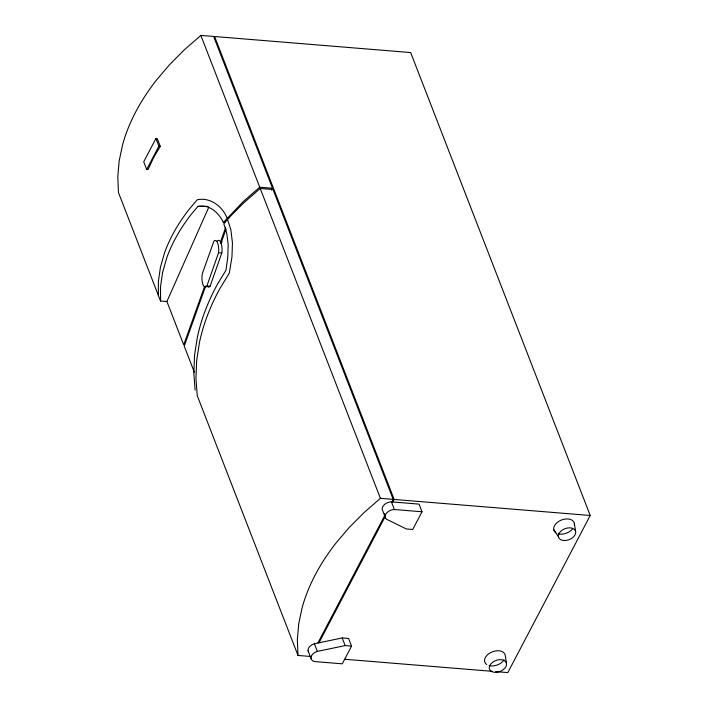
<?xml version="1.0" encoding="UTF-8"?>
<svg xmlns="http://www.w3.org/2000/svg" width="708" height="708" viewBox="0 0 708 708"><rect width="100%" height="100%" fill="white"/><g stroke="black" fill="none" stroke-linecap="round" stroke-linejoin="round"><path stroke-width="1.06" d="M206.816 286.2L218.489 252.933A8.885 3.31 88.9 0 0 217.639 242.986A8.885 3.31 88.9 0 0 213.896 241.216L202.683 272.607A8.726 3.248 88.9 0 0 202.692 283.802A8.726 3.248 88.9 0 0 206.816 286.2L210.152 286.138L221.825 252.871A8.885 3.31 88.9 0 0 221.613 245.083L221.029 243.101M204.47 286.793L183.726 344.84L166.911 301.502L208.674 207.453M220.4 242.225L225.587 227.711M205.701 286.005L184.222 346.115L194.443 372.47M220.887 243.517L226.073 229.011M155.919 138.538L143.715 161.813L146.68 169.46L148.061 169.575L153.459 157.875L160.265 146.299L157.3 138.653L155.919 138.538L158.884 146.184L146.68 169.46M271.5 190.195L272.527 188.248L213.648 36.444L200.851 35.4L184.399 49.746L169.566 64.685L156.433 80.11A242.401 157.751 -21.2 0 0 122.661 144.512L119.192 160.725L117.785 176.761L118.448 192.514L160.539 301.033L166.911 301.502M317.963 642.82L385.01 514.981M391.666 502.299L393.197 499.37L273.022 189.523L260.225 188.478L243.773 202.824L228.941 217.763L223.79 223.808L226.728 232.985L228.188 244.756L227.755 257.411L225.967 270.27L217.86 283.492A244.862 174.956 -25.6 0 0 197.382 337.15L194.567 355.053L193.806 372.762L195.107 390.143M318.919 642.899L385.462 516.035M392.621 502.379L394.161 499.45L214.604 36.524L410.658 52.56L590.215 515.486L507.813 672.6L495.697 671.609M351.566 646.112L342.274 663.821L314.626 661.564A7.646 4.974 -21.2 0 1 311.113 656.812A7.646 4.974 -21.2 0 1 317.361 651.387L345.168 645.59L351.566 646.112L348.593 638.466L342.203 637.943L314.396 643.74A7.646 4.974 -21.2 0 0 308.653 652.201M422.021 511.769L412.737 529.478L406.339 528.956L386.648 519.283A7.646 4.974 -21.2 0 1 386.373 513.318A7.646 4.974 -21.2 0 1 394.374 509.512L422.021 511.769L419.056 504.123L391.409 501.857A7.646 4.974 -21.2 0 0 384.108 504.892A7.646 4.974 -21.2 0 0 382.594 510.45L385.559 518.097M225.374 222.524L223.312 222.516C219.082 212.807 209.161 204.001 197.939 206.409L191.098 214.497A244.862 142.042 -17.4 0 0 166.69 258.022L162.566 272.553L160.512 286.917L160.539 301.033M223.312 222.516L243.286 201.55L259.73 187.204L272.527 188.248M393.197 499.37L380.408 498.326L363.956 512.672L349.115 527.61L335.99 543.036A242.401 157.751 -21.2 0 0 302.21 607.437L298.749 623.651L297.342 639.687L298.006 655.44L310.794 656.484M222.153 241.95L220.48 241.986L220.144 241.348A8.885 3.31 88.9 0 0 217.241 241.154M218.489 252.933L221.825 252.871M197.939 206.409L208.108 206.444M229.038 218.055L227.118 218.046C222.268 206.285 210.364 197.081 197.293 199.727L189.107 209.347A245.083 141.423 -17.3 0 0 164.619 252.667L160.459 267.128L158.38 281.43L158.38 295.475M158.884 146.184L160.265 146.299M394.161 499.45L590.215 515.486M344.796 659.263L492.387 671.334M553.771 529.655L558.453 536.779M391.409 501.857L394.374 509.512M200.851 35.4L259.73 187.204M260.225 188.478L380.408 498.326M384.426 513.539L385.533 516.406M342.203 637.943L345.168 645.59M314.396 643.74L317.361 651.387M308.051 650.785L311.016 658.431M298.006 655.44L197.258 395.701L195.939 378.249L196.674 360.478L199.461 342.504A245.074 175.69 -25.8 0 1 219.861 288.652L229.304 273.138L231.959 256.995L232.445 242.782L230.799 229.56L227.551 219.392M574.374 523.424L575.622 531.593A9 5.859 -21.2 0 1 563.718 540.514A9 5.859 -21.2 0 1 561.771 530.46A9 5.859 -21.2 0 1 575.622 531.593M506.485 663.405A9 5.859 -21.2 0 0 492.635 662.272A9 5.859 -21.2 0 0 494.582 672.326A9 5.859 -21.2 0 0 506.485 663.405L505.238 655.236A10.806 7.027 -21.2 0 0 490.963 652.431A10.806 7.027 -21.2 0 0 486.688 664.538M504.069 659.909A10.806 7.027 -21.2 0 1 489.06 665.617M210.152 286.138A8.726 3.248 88.9 0 1 207.966 286.935M555.824 532.717A10.806 7.027 -21.2 0 1 561.391 520.044A10.806 7.027 -21.2 0 1 574.365 525.336M572.639 528.876A10.806 7.027 -21.2 0 1 558.196 533.805"/></g></svg>
